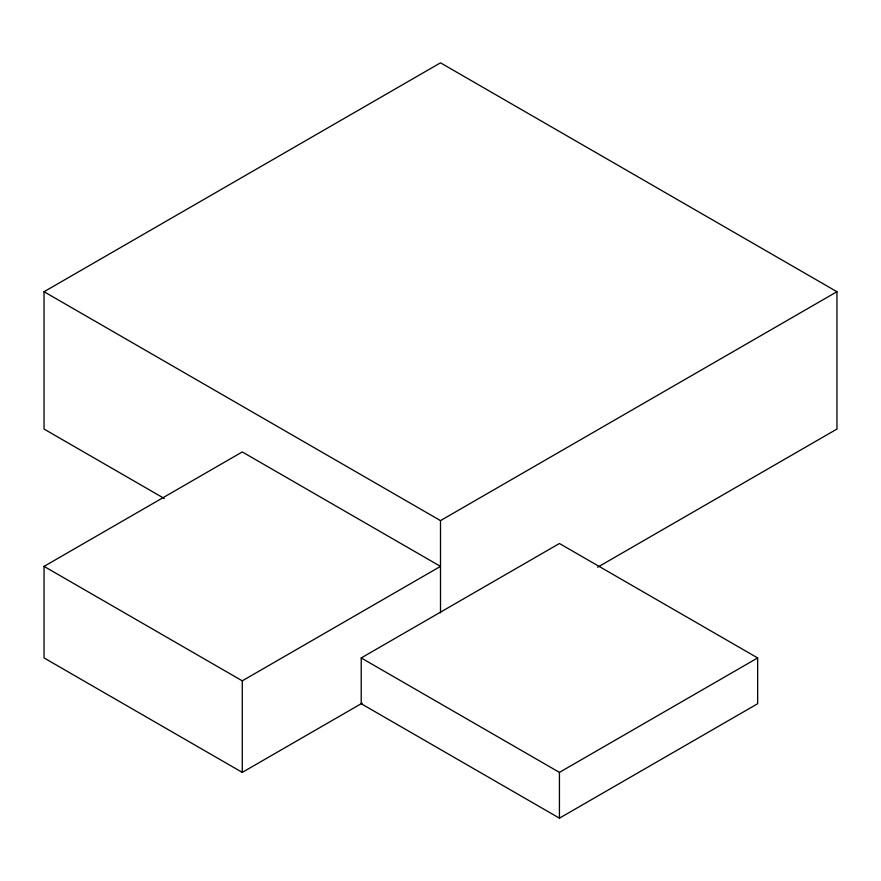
<?xml version="1.0" encoding="UTF-8"?>
<svg xmlns="http://www.w3.org/2000/svg" width="881" height="881" viewBox="0 0 881 881"><rect width="100%" height="100%" fill="white"/><g stroke="black" fill="none" stroke-linecap="round" stroke-linejoin="round"><path stroke-width="1.32" d="M164.295 498.481L44.05 429.058L44.05 291.721L440.5 62.837L836.95 291.721L836.95 429.058L597.648 567.21M44.05 566.384L242.275 451.942L440.5 566.384L242.275 680.837L44.05 566.384L44.05 657.942L242.275 772.384L362.157 703.17M44.05 291.721L440.5 520.605L836.95 291.721M361.21 657.942L559.435 543.5L757.66 657.942L757.66 703.721L559.435 818.163L361.21 703.721L361.21 657.942L559.435 772.384L757.66 657.942M559.435 772.384L559.435 818.163M440.5 520.605L440.5 612.846M242.275 680.837L242.275 772.384"/></g></svg>
